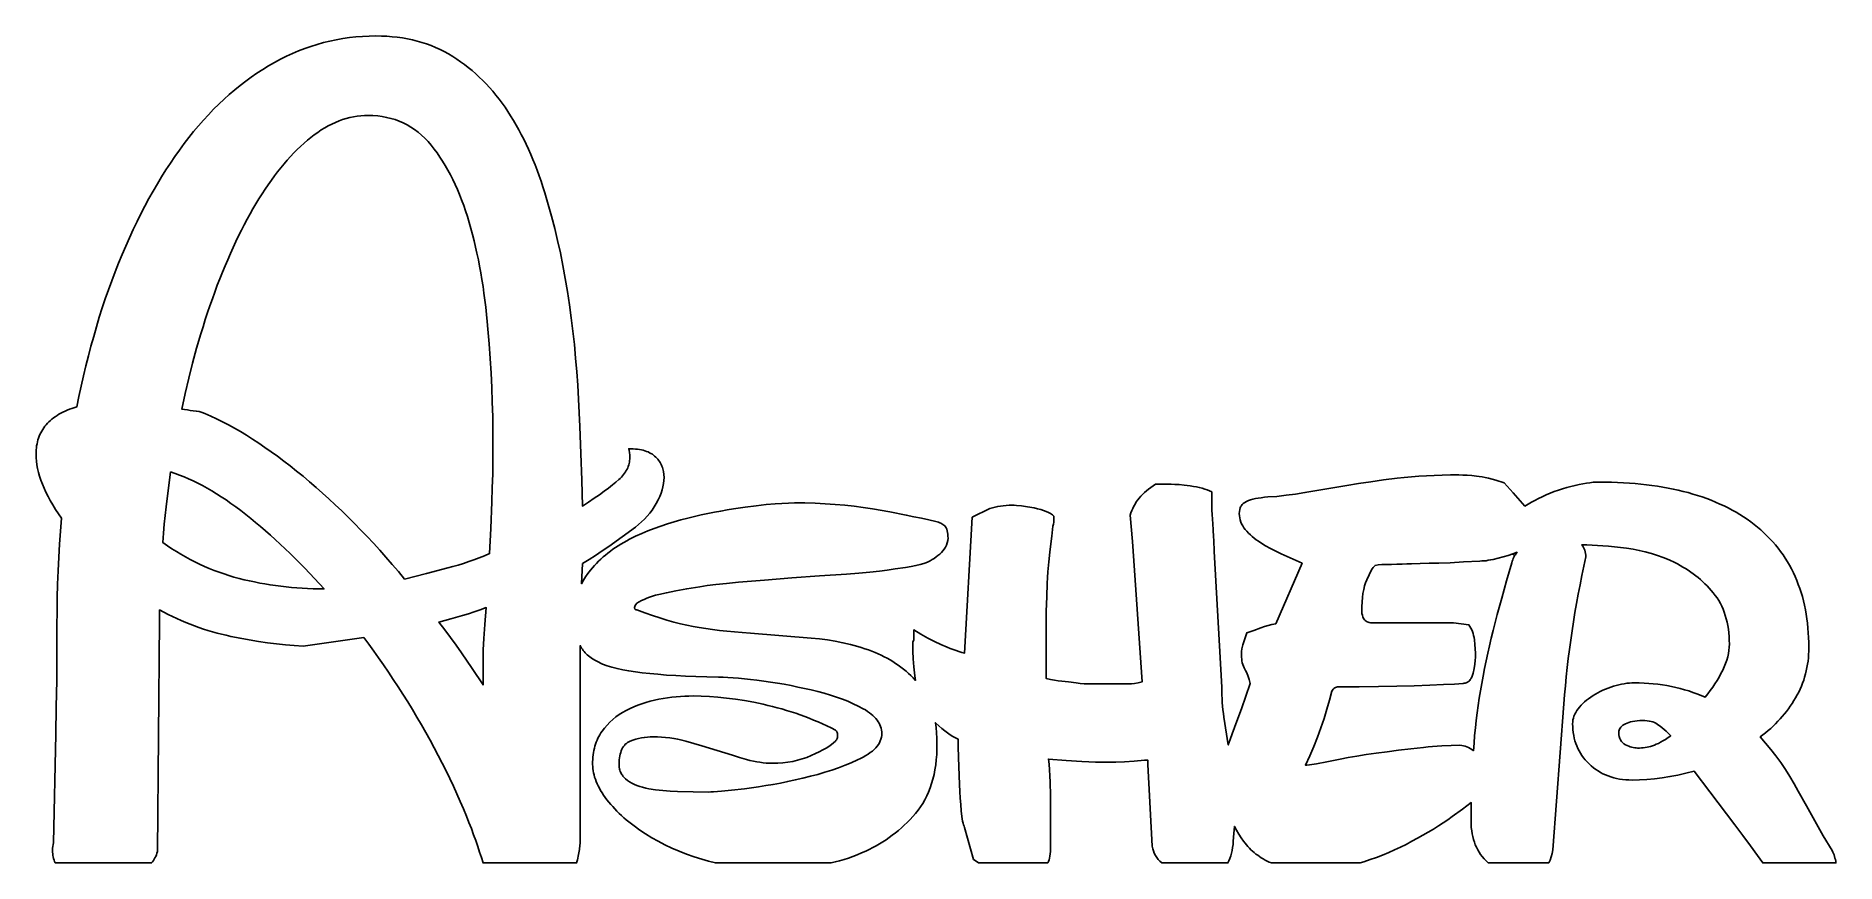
# Model space of a CAD drawing. Extents: x 17 to 212, y 10 to 99.
import ezdxf

# ---------------------------------------------------------------- set-up
doc = ezdxf.new("R2010")
doc.units = 0
doc.layers.add('CAMADA_1', color=18, linetype='CONTINUOUS')

msp = doc.modelspace()

# ---------------------------------------------------------------- linework, layer by layer
at = {"layer": 'CAMADA_1'}
for points in [[(19.15, 9.55), (19.09, 9.71), (19.03, 9.87), (18.98, 10.03), (18.94, 10.2), (18.91, 10.37), (18.89, 10.55), (18.88, 10.72), (18.87, 10.9), (18.88, 11.14), (18.9, 11.35), (18.94, 11.55), (18.99, 11.74), (19.23, 23.52), (19.28, 26.43), (19.32, 29.37), (19.34, 32.32), (19.35, 35.3), (19.36, 36.79), (19.38, 38.28), (19.42, 39.75), (19.47, 41.22), (19.54, 42.68), (19.62, 44.11), (19.72, 45.52), (19.83, 46.9), (19.5, 47.39), (19.19, 47.87), (18.9, 48.35), (18.63, 48.82), (18.38, 49.28), (18.15, 49.73), (17.95, 50.17), (17.77, 50.61), (17.61, 51.04), (17.47, 51.46), (17.35, 51.88), (17.25, 52.28), (17.18, 52.68), (17.12, 53.08), (17.09, 53.46), (17.08, 53.84), (17.08, 54.08), (17.1, 54.31), (17.12, 54.53), (17.15, 54.76), (17.19, 54.97), (17.23, 55.19), (17.29, 55.39), (17.36, 55.6), (17.43, 55.79), (17.51, 55.99), (17.6, 56.17), (17.7, 56.36), (17.81, 56.53), (17.93, 56.71), (18.05, 56.87), (18.19, 57.04), (18.33, 57.2), (18.48, 57.35), (18.64, 57.5), (18.81, 57.64), (18.98, 57.78), (19.17, 57.91), (19.37, 58.04), (19.57, 58.17), (19.78, 58.29), (20, 58.4), (20.23, 58.51), (20.47, 58.61), (20.71, 58.71), (20.97, 58.81), (21.5, 58.98), (21.73, 60.11), (21.97, 61.23), (22.22, 62.33), (22.48, 63.42), (22.75, 64.5), (23.03, 65.56), (23.33, 66.61), (23.63, 67.65), (23.94, 68.68), (24.26, 69.69), (24.59, 70.69), (24.94, 71.67), (25.29, 72.65), (25.65, 73.61), (26.02, 74.55), (26.41, 75.49), (26.8, 76.4), (27.2, 77.31), (27.61, 78.19), (28.03, 79.06), (28.45, 79.91), (28.88, 80.74), (29.32, 81.56), (29.77, 82.36), (30.23, 83.15), (30.69, 83.91), (31.16, 84.66), (31.64, 85.4), (32.13, 86.11), (32.63, 86.81), (33.13, 87.5), (33.64, 88.16), (34.16, 88.81), (34.69, 89.44), (35.23, 90.05), (35.77, 90.64), (36.32, 91.22), (36.88, 91.77), (37.45, 92.31), (38.02, 92.83), (38.61, 93.33), (39.2, 93.81), (39.8, 94.27), (40.4, 94.71), (41.02, 95.13), (41.64, 95.54), (42.27, 95.93), (42.91, 96.29), (43.56, 96.64), (44.21, 96.97), (44.87, 97.27), (45.53, 97.55), (46.2, 97.81), (46.87, 98.04), (47.55, 98.26), (48.23, 98.45), (48.92, 98.62), (49.62, 98.76), (50.32, 98.88), (51.03, 98.99), (51.74, 99.06), (52.46, 99.12), (53.18, 99.15), (53.91, 99.17), (54.51, 99.16), (55.09, 99.13), (55.66, 99.09), (56.23, 99.03), (56.78, 98.95), (57.33, 98.85), (57.86, 98.74), (58.38, 98.61), (58.9, 98.47), (59.4, 98.3), (59.9, 98.12), (60.38, 97.92), (60.86, 97.7), (61.32, 97.47), (61.78, 97.22), (62.23, 96.95), (62.66, 96.67), (63.09, 96.38), (63.51, 96.07), (63.92, 95.75), (64.33, 95.42), (64.72, 95.07), (65.11, 94.72), (65.49, 94.35), (65.85, 93.97), (66.22, 93.58), (66.57, 93.18), (66.91, 92.76), (67.25, 92.33), (67.58, 91.89), (67.9, 91.44), (68.21, 90.97), (68.51, 90.5), (68.8, 90.01), (69.09, 89.52), (69.38, 89.01), (69.65, 88.5), (69.92, 87.97), (70.18, 87.44), (70.43, 86.89), (70.68, 86.34), (70.92, 85.77), (71.15, 85.2), (71.38, 84.62), (71.6, 84.02), (71.81, 83.42), (72.01, 82.81), (72.21, 82.18), (72.59, 80.92), (72.95, 79.63), (73.29, 78.32), (73.6, 77), (73.9, 75.65), (74.17, 74.28), (74.43, 72.89), (74.66, 71.48), (74.88, 70.05), (75.08, 68.62), (75.25, 67.18), (75.41, 65.72), (75.55, 64.26), (75.67, 62.79), (75.78, 61.31), (75.86, 59.82), (76, 56.85), (76.11, 53.93), (76.21, 51.05), (76.28, 48.22), (76.94, 48.66), (77.56, 49.07), (78.12, 49.46), (78.64, 49.83), (79.11, 50.18), (79.53, 50.51), (79.9, 50.81), (80.23, 51.09), (80.37, 51.22), (80.51, 51.36), (80.63, 51.5), (80.75, 51.64), (80.86, 51.78), (80.95, 51.93), (81.04, 52.08), (81.12, 52.22), (81.19, 52.37), (81.25, 52.53), (81.3, 52.68), (81.35, 52.84), (81.38, 53), (81.4, 53.15), (81.42, 53.32), (81.42, 53.48), (81.41, 53.76), (81.39, 54.02), (81.35, 54.24), (81.3, 54.44), (81.79, 54.42), (82.02, 54.41), (82.25, 54.38), (82.46, 54.35), (82.67, 54.31), (82.86, 54.27), (83.05, 54.21), (83.23, 54.15), (83.4, 54.09), (83.56, 54.01), (83.71, 53.93), (83.86, 53.84), (83.99, 53.75), (84.11, 53.65), (84.23, 53.54), (84.44, 53.31), (84.54, 53.19), (84.62, 53.07), (84.7, 52.94), (84.78, 52.81), (84.84, 52.67), (84.9, 52.54), (84.96, 52.4), (85, 52.26), (85.04, 52.11), (85.07, 51.96), (85.11, 51.65), (85.13, 51.33), (85.12, 51), (85.08, 50.66), (85.01, 50.32), (84.92, 49.97), (84.8, 49.61), (84.66, 49.25), (84.49, 48.89), (84.29, 48.52), (84.07, 48.15), (83.84, 47.8), (83.58, 47.45), (83.3, 47.13), (83.01, 46.81), (82.7, 46.51), (82.37, 46.22), (82.02, 45.95), (80.58, 44.88), (79.15, 43.85), (78.43, 43.36), (77.71, 42.88), (77, 42.43), (76.28, 42), (76.2, 39.81), (76.4, 40.19), (76.63, 40.56), (76.88, 40.93), (77.15, 41.28), (77.36, 41.53), (77.58, 41.78), (77.81, 42.02), (78.04, 42.25), (78.28, 42.48), (78.53, 42.71), (78.79, 42.92), (79.05, 43.14), (79.32, 43.34), (79.59, 43.54), (79.88, 43.74), (80.17, 43.93), (80.46, 44.11), (80.77, 44.29), (81.08, 44.46), (81.4, 44.63), (82.05, 44.95), (82.71, 45.25), (83.38, 45.54), (84.07, 45.81), (84.77, 46.06), (85.49, 46.3), (86.22, 46.52), (86.96, 46.72), (87.7, 46.91), (88.43, 47.09), (89.16, 47.26), (89.87, 47.41), (90.58, 47.55), (91.27, 47.69), (91.96, 47.81), (92.64, 47.92), (93.93, 48.11), (95.12, 48.26), (96.2, 48.38), (97.18, 48.46), (98.63, 48.55), (99.28, 48.58), (100.4, 48.57), (101.51, 48.54), (102.59, 48.48), (103.66, 48.41), (104.7, 48.32), (105.72, 48.21), (106.72, 48.07), (107.71, 47.92), (109.59, 47.59), (111.37, 47.25), (112.21, 47.07), (113.03, 46.9), (113.82, 46.72), (114.58, 46.54), (114.73, 46.51), (114.87, 46.47), (115, 46.42), (115.12, 46.36), (115.24, 46.3), (115.35, 46.23), (115.45, 46.15), (115.54, 46.07), (115.62, 45.97), (115.7, 45.85), (115.76, 45.71), (115.81, 45.56), (115.85, 45.38), (115.88, 45.19), (115.89, 44.98), (115.9, 44.75), (115.86, 44.49), (115.8, 44.24), (115.72, 44), (115.61, 43.78), (115.49, 43.57), (115.35, 43.37), (115.19, 43.19), (115, 43.02), (114.8, 42.86), (114.6, 42.71), (114.39, 42.56), (114.18, 42.43), (113.96, 42.31), (113.73, 42.2), (113.5, 42.09), (113.27, 42), (112.88, 41.88), (112.42, 41.78), (111.89, 41.67), (111.29, 41.58), (110.17, 41.42), (109.32, 41.28), (108.46, 41.17), (107.44, 41.06), (106.25, 40.96), (104.9, 40.86), (101.98, 40.67), (98.98, 40.44), (96, 40.21), (93.18, 39.97), (91.88, 39.85), (90.75, 39.73), (89.79, 39.61), (88.99, 39.49), (87.59, 39.26), (86.39, 39.04), (85.38, 38.84), (84.57, 38.65), (84.21, 38.56), (83.88, 38.46), (83.56, 38.35), (83.25, 38.23), (82.96, 38.11), (82.68, 37.98), (82.42, 37.84), (82.17, 37.69), (82.07, 37.57), (81.99, 37.45), (81.95, 37.34), (81.93, 37.22), (81.94, 37.16), (81.95, 37.11), (81.97, 37.07), (81.99, 37.04), (82.03, 37.01), (82.07, 36.99), (82.12, 36.98), (82.17, 36.98), (83.03, 36.66), (83.86, 36.37), (84.66, 36.11), (85.43, 35.87), (86.18, 35.66), (86.9, 35.47), (87.6, 35.32), (88.27, 35.18), (88.95, 35.07), (89.65, 34.96), (90.38, 34.86), (91.14, 34.76), (91.94, 34.68), (92.76, 34.6), (93.61, 34.53), (94.49, 34.46), (101.07, 33.93), (101.96, 33.84), (102.83, 33.72), (103.68, 33.58), (104.51, 33.42), (105.32, 33.23), (105.72, 33.12), (106.11, 33.01), (106.5, 32.89), (106.89, 32.76), (107.27, 32.63), (107.65, 32.49), (107.99, 32.36), (108.33, 32.21), (108.66, 32.06), (108.99, 31.9), (109.3, 31.73), (109.62, 31.55), (109.92, 31.37), (110.22, 31.18), (110.51, 30.97), (110.8, 30.77), (111.08, 30.55), (111.35, 30.32), (111.62, 30.09), (111.88, 29.85), (112.13, 29.6), (112.38, 29.34), (112.31, 29.84), (112.21, 30.8), (112.13, 31.68), (112.09, 32.5), (112.07, 33.25), (112.07, 33.49), (112.19, 33.73), (112.19, 34.81), (112.96, 34.35), (113.7, 33.93), (114.42, 33.56), (115.12, 33.22), (115.8, 32.93), (116.13, 32.8), (116.45, 32.68), (116.77, 32.57), (117.08, 32.47), (117.39, 32.37), (117.69, 32.3), (118.53, 47.01), (120.44, 47.96), (120.72, 48.05), (121, 48.12), (121.28, 48.18), (121.58, 48.23), (121.88, 48.27), (122.19, 48.3), (122.51, 48.32), (122.84, 48.32), (123.06, 48.32), (123.3, 48.3), (123.85, 48.25), (124.5, 48.15), (125.23, 48.02), (125.6, 47.94), (125.95, 47.85), (126.26, 47.76), (126.54, 47.65), (126.8, 47.53), (127.02, 47.41), (127.22, 47.27), (127.38, 47.12), (127.37, 46.79), (127.35, 46.5), (127.31, 46.25), (127.26, 46.05), (127.14, 44.97), (127.03, 44.15), (126.92, 43.22), (126.82, 42.2), (126.72, 41.09), (126.68, 40.48), (126.64, 39.83), (126.59, 38.41), (126.55, 36.81), (126.54, 35.05), (126.54, 29.54), (127.01, 29.44), (127.44, 29.35), (127.84, 29.29), (128.22, 29.25), (128.96, 29.17), (129.77, 29.07), (130.2, 29.01), (130.64, 28.98), (131.1, 28.95), (131.57, 28.95), (135.51, 28.95), (135.78, 28.96), (136.11, 29.01), (136.5, 29.08), (136.95, 29.19), (135.87, 44.37), (135.63, 47.24), (135.71, 47.5), (135.81, 47.74), (135.91, 47.98), (136.03, 48.22), (136.16, 48.44), (136.3, 48.67), (136.45, 48.89), (136.62, 49.1), (136.8, 49.3), (136.99, 49.51), (137.19, 49.7), (137.4, 49.89), (137.63, 50.07), (137.87, 50.25), (138.12, 50.43), (138.38, 50.59), (140.06, 50.59), (140.46, 50.58), (140.94, 50.55), (141.5, 50.49), (142.15, 50.41), (142.49, 50.36), (142.81, 50.31), (143.12, 50.24), (143.42, 50.16), (143.71, 50.07), (143.98, 49.98), (144.24, 49.87), (144.48, 49.76), (144.48, 48.2), (144.49, 47.77), (144.51, 47.3), (144.55, 46.81), (144.6, 46.29), (144.62, 45.64), (144.66, 44.91), (144.69, 44.52), (144.71, 44.12), (144.72, 43.71), (144.72, 43.3), (145.56, 28.59), (145.56, 28.17), (145.57, 27.76), (145.59, 27.35), (145.62, 26.94), (145.65, 26.54), (145.69, 26.14), (145.74, 25.75), (145.8, 25.36), (146.26, 22.34), (146.46, 22.94), (146.68, 23.56), (147.18, 24.91), (147.68, 26.26), (148.17, 27.63), (148.65, 29), (148.52, 29.45), (148.38, 29.86), (148.31, 30.05), (148.23, 30.23), (148.14, 30.4), (148.05, 30.55), (147.97, 30.71), (147.9, 30.87), (147.83, 31.05), (147.78, 31.24), (147.75, 31.44), (147.72, 31.65), (147.7, 31.87), (147.69, 32.11), (147.71, 32.45), (147.74, 32.76), (147.8, 33.05), (147.83, 33.18), (147.87, 33.3), (148.07, 33.84), (148.29, 34.5), (149.03, 34.75), (149.79, 35.04), (150.18, 35.18), (150.58, 35.29), (150.99, 35.38), (151.4, 35.46), (154.27, 42.03), (152, 43.05), (151.41, 43.33), (150.85, 43.62), (150.31, 43.92), (149.79, 44.25), (149.54, 44.41), (149.3, 44.58), (149.08, 44.76), (148.86, 44.93), (148.66, 45.11), (148.46, 45.3), (148.28, 45.49), (148.11, 45.68), (147.96, 45.88), (147.83, 46.08), (147.71, 46.29), (147.62, 46.5), (147.55, 46.72), (147.5, 46.95), (147.47, 47.18), (147.46, 47.41), (147.47, 47.64), (147.5, 47.86), (147.56, 48.05), (147.6, 48.14), (147.65, 48.22), (147.7, 48.3), (147.76, 48.38), (147.82, 48.45), (147.89, 48.51), (148.05, 48.63), (148.23, 48.73), (148.44, 48.82), (148.67, 48.89), (148.93, 48.97), (149.2, 49.03), (149.51, 49.09), (149.84, 49.13), (150.19, 49.18), (150.56, 49.21), (151.53, 49.28), (152.52, 49.39), (153.54, 49.52), (154.57, 49.69), (159.12, 50.46), (160.38, 50.67), (161.7, 50.87), (163.1, 51.06), (164.56, 51.24), (165.32, 51.33), (166.1, 51.4), (166.9, 51.46), (167.73, 51.51), (168.58, 51.55), (169.45, 51.58), (170.34, 51.6), (171.25, 51.6), (171.69, 51.59), (172.15, 51.57), (172.64, 51.53), (173.17, 51.48), (173.45, 51.44), (173.76, 51.39), (174.09, 51.32), (174.45, 51.24), (174.84, 51.14), (175.25, 51.03), (176.16, 50.76), (177.13, 49.66), (178.41, 48.23), (178.76, 48.44), (179.11, 48.64), (179.48, 48.84), (179.87, 49.04), (180.29, 49.24), (180.71, 49.43), (181.15, 49.62), (181.59, 49.79), (182.03, 49.94), (182.48, 50.09), (182.93, 50.23), (183.39, 50.35), (183.85, 50.47), (184.28, 50.56), (184.69, 50.65), (185.08, 50.71), (185.45, 50.76), (185.8, 50.8), (186.13, 50.82), (186.44, 50.83), (187.12, 50.83), (187.78, 50.81), (188.44, 50.79), (189.09, 50.76), (189.72, 50.72), (190.35, 50.67), (190.97, 50.61), (191.58, 50.54), (192.17, 50.47), (192.76, 50.38), (193.34, 50.29), (193.91, 50.18), (194.47, 50.07), (195.02, 49.95), (195.56, 49.82), (196.09, 49.68), (196.61, 49.53), (197.12, 49.38), (197.62, 49.21), (198.11, 49.03), (198.59, 48.85), (199.06, 48.66), (199.52, 48.45), (199.98, 48.24), (200.42, 48.02), (200.85, 47.79), (201.28, 47.55), (201.69, 47.31), (202.09, 47.05), (202.49, 46.79), (202.87, 46.51), (203.25, 46.23), (203.61, 45.94), (203.96, 45.64), (204.3, 45.33), (204.63, 45.01), (204.95, 44.69), (205.26, 44.36), (205.55, 44.02), (205.84, 43.67), (206.11, 43.31), (206.37, 42.95), (206.62, 42.57), (206.85, 42.19), (207.08, 41.81), (207.29, 41.41), (207.5, 41), (207.69, 40.59), (207.87, 40.17), (208.03, 39.74), (208.19, 39.31), (208.33, 38.86), (208.47, 38.41), (208.59, 37.95), (208.7, 37.48), (208.8, 37), (208.88, 36.52), (208.96, 36.02), (209.02, 35.52), (209.07, 35.01), (209.11, 34.49), (209.14, 33.97), (209.16, 33.43), (209.17, 32.89), (209.16, 32.52), (209.14, 32.15), (209.12, 31.79), (209.08, 31.43), (209.03, 31.08), (208.97, 30.73), (208.89, 30.38), (208.81, 30.04), (208.71, 29.7), (208.61, 29.37), (208.49, 29.04), (208.36, 28.71), (208.22, 28.39), (208.07, 28.07), (207.91, 27.76), (207.73, 27.45), (207.55, 27.15), (207.36, 26.85), (207.16, 26.56), (206.95, 26.27), (206.74, 25.98), (206.52, 25.71), (206.29, 25.43), (206.06, 25.16), (205.81, 24.9), (205.56, 24.64), (205.31, 24.39), (205.04, 24.14), (204.77, 23.9), (204.49, 23.66), (204.2, 23.43), (203.9, 23.21), (204.49, 22.54), (205.06, 21.85), (205.61, 21.15), (206.13, 20.43), (206.64, 19.68), (207.12, 18.92), (207.59, 18.14), (208.03, 17.35), (208.91, 15.73), (209.81, 14.12), (210.73, 12.5), (211.68, 10.89), (211.76, 10.74), (211.83, 10.59), (211.9, 10.43), (211.95, 10.26), (212, 10.09), (212.05, 9.92), (212.08, 9.74), (212.11, 9.55), (204.18, 9.55), (203.61, 10.35), (202.84, 11.42), (202.02, 12.53), (201.16, 13.69), (200.26, 14.89), (198.45, 17.27), (196.73, 19.5), (195.84, 19.27), (194.96, 19.08), (194.11, 18.92), (193.26, 18.78), (192.43, 18.68), (191.62, 18.6), (190.82, 18.56), (190.03, 18.54), (189.68, 18.55), (189.33, 18.57), (188.99, 18.6), (188.66, 18.65), (188.34, 18.71), (188.03, 18.79), (187.73, 18.87), (187.43, 18.98), (187.14, 19.09), (186.86, 19.22), (186.59, 19.36), (186.33, 19.52), (186.08, 19.69), (185.83, 19.87), (185.6, 20.07), (185.37, 20.28), (185.15, 20.5), (184.95, 20.72), (184.76, 20.96), (184.58, 21.2), (184.42, 21.45), (184.27, 21.7), (184.14, 21.96), (184.02, 22.23), (183.92, 22.51), (183.83, 22.79), (183.75, 23.08), (183.69, 23.38), (183.64, 23.69), (183.6, 24), (183.58, 24.32), (183.57, 24.64), (183.58, 24.85), (183.61, 25.06), (183.66, 25.26), (183.72, 25.46), (183.81, 25.66), (183.91, 25.86), (184.03, 26.06), (184.17, 26.26), (184.33, 26.45), (184.5, 26.64), (184.68, 26.82), (184.87, 27), (185.08, 27.18), (185.3, 27.35), (185.54, 27.52), (185.79, 27.69), (186.04, 27.85), (186.31, 28), (186.57, 28.14), (186.85, 28.27), (187.13, 28.4), (187.41, 28.51), (187.7, 28.61), (188, 28.71), (188.3, 28.79), (188.59, 28.86), (188.88, 28.93), (189.16, 28.98), (189.45, 29.02), (189.73, 29.04), (190, 29.06), (190.27, 29.07), (190.79, 29.06), (191.31, 29.04), (191.82, 29.01), (192.32, 28.97), (192.82, 28.91), (193.31, 28.85), (193.8, 28.77), (194.28, 28.68), (194.75, 28.57), (195.22, 28.46), (195.69, 28.33), (196.15, 28.19), (196.6, 28.04), (197.05, 27.88), (197.49, 27.7), (197.92, 27.51), (198.22, 27.87), (198.49, 28.23), (198.75, 28.6), (199, 28.96), (199.23, 29.33), (199.45, 29.7), (199.65, 30.07), (199.84, 30.44), (200.01, 30.81), (200.15, 31.18), (200.28, 31.54), (200.38, 31.89), (200.46, 32.24), (200.51, 32.58), (200.54, 32.92), (200.56, 33.25), (200.55, 33.68), (200.53, 34.1), (200.5, 34.5), (200.45, 34.9), (200.39, 35.29), (200.31, 35.66), (200.22, 36.02), (200.12, 36.38), (200.01, 36.72), (199.88, 37.05), (199.74, 37.37), (199.58, 37.68), (199.41, 37.98), (199.23, 38.27), (199.03, 38.55), (198.82, 38.81), (198.6, 39.07), (198.38, 39.32), (198.15, 39.57), (197.91, 39.8), (197.67, 40.03), (197.42, 40.26), (197.17, 40.47), (196.91, 40.68), (196.64, 40.88), (196.37, 41.08), (196.1, 41.27), (195.82, 41.45), (195.53, 41.62), (195.24, 41.79), (194.94, 41.95), (194.64, 42.1), (194.02, 42.39), (193.39, 42.65), (192.76, 42.88), (192.11, 43.09), (191.45, 43.27), (190.79, 43.42), (190.12, 43.55), (189.43, 43.66), (188.76, 43.74), (188.11, 43.81), (187.47, 43.87), (186.86, 43.92), (186.26, 43.96), (185.68, 43.99), (185.12, 44.01), (184.57, 44.02), (184.68, 43.89), (184.76, 43.75), (184.84, 43.6), (184.9, 43.45), (184.95, 43.28), (184.98, 43.1), (185, 42.92), (185.01, 42.72), (184.79, 41.71), (184.58, 40.7), (184.38, 39.69), (184.19, 38.69), (184, 37.68), (183.83, 36.68), (183.67, 35.69), (183.51, 34.69), (183.37, 33.69), (183.23, 32.7), (183.11, 31.71), (182.99, 30.72), (182.88, 29.73), (182.79, 28.75), (182.7, 27.77), (182.62, 26.79), (181.42, 10.98), (181.35, 10.58), (181.25, 10.21), (181.13, 9.87), (181.06, 9.7), (180.99, 9.55), (174.45, 9.55), (174.42, 9.57), (174.2, 9.78), (173.99, 10), (173.79, 10.24), (173.61, 10.48), (173.45, 10.73), (173.3, 10.98), (173.16, 11.25), (173.03, 11.53), (172.93, 11.81), (172.83, 12.11), (172.75, 12.41), (172.69, 12.72), (172.64, 13.05), (172.6, 13.38), (172.58, 13.72), (172.57, 14.07), (172.57, 15.09), (172.59, 16.1), (171.63, 15.38), (170.54, 14.59), (170.05, 14.24), (169.55, 13.9), (169.03, 13.56), (168.49, 13.23), (167.94, 12.89), (167.36, 12.56), (166.78, 12.23), (166.17, 11.9), (165.55, 11.57), (164.93, 11.26), (164.29, 10.97), (163.65, 10.68), (162.99, 10.41), (162.33, 10.16), (161.65, 9.91), (160.97, 9.68), (160.54, 9.55), (150.93, 9.55), (150.7, 9.65), (150.48, 9.76), (150.26, 9.87), (150.05, 9.99), (149.84, 10.11), (149.64, 10.24), (149.45, 10.38), (149.26, 10.52), (149.07, 10.67), (148.89, 10.83), (148.72, 10.99), (148.55, 11.16), (148.39, 11.33), (148.23, 11.52), (148.08, 11.7), (147.93, 11.9), (147.66, 12.29), (147.4, 12.69), (147.15, 13.1), (146.93, 13.51), (146.88, 12.74), (146.81, 11.9), (146.78, 11.56), (146.73, 11.23), (146.67, 10.91), (146.61, 10.61), (146.53, 10.32), (146.44, 10.05), (146.33, 9.79), (146.22, 9.55), (139.06, 9.55), (138.85, 9.74), (138.67, 9.94), (138.51, 10.15), (138.37, 10.37), (138.25, 10.6), (138.15, 10.85), (138.08, 11.1), (138.02, 11.37), (137.55, 20.22), (137.55, 20.69), (137.19, 20.69), (136.05, 20.59), (135.03, 20.51), (134.08, 20.47), (133.12, 20.46), (132.52, 20.46), (131.87, 20.48), (131.16, 20.51), (130.4, 20.54), (128.7, 20.66), (126.78, 20.81), (126.84, 20.25), (126.89, 19.65), (126.93, 19), (126.96, 18.3), (127.01, 16.87), (127.02, 15.43), (127.02, 11.37), (127.02, 11.07), (127, 10.79), (126.98, 10.53), (126.94, 10.29), (126.9, 10.08), (126.85, 9.88), (126.78, 9.7), (126.71, 9.55), (119.21, 9.55), (118.93, 9.73), (118.65, 9.93), (117.69, 13.4), (117.64, 13.53), (117.58, 13.69), (117.53, 13.88), (117.48, 14.09), (117.44, 14.32), (117.4, 14.59), (117.33, 15.19), (117.28, 15.87), (117.23, 16.57), (117.19, 17.3), (117.15, 18.06), (117.04, 20.99), (116.99, 22.17), (116.98, 22.97), (116.7, 23.1), (116.42, 23.25), (116.13, 23.43), (115.84, 23.64), (115.54, 23.87), (115.23, 24.12), (114.91, 24.4), (114.58, 24.7), (114.53, 24.75), (114.61, 24.22), (114.66, 23.67), (114.69, 23.09), (114.7, 22.51), (114.69, 21.9), (114.67, 21.31), (114.62, 20.74), (114.56, 20.19), (114.48, 19.66), (114.38, 19.14), (114.26, 18.64), (114.12, 18.16), (113.97, 17.69), (113.79, 17.24), (113.6, 16.81), (113.39, 16.39), (113.16, 16), (112.92, 15.62), (112.65, 15.26), (112.37, 14.91), (112.08, 14.58), (111.78, 14.26), (111.47, 13.95), (111.16, 13.65), (110.84, 13.36), (110.52, 13.08), (110.19, 12.81), (109.86, 12.55), (109.52, 12.3), (109.18, 12.06), (108.83, 11.83), (108.47, 11.61), (108.11, 11.41), (107.74, 11.21), (107.37, 11.02), (106.99, 10.84), (106.51, 10.64), (106.04, 10.44), (105.57, 10.26), (105.1, 10.09), (104.63, 9.94), (104.15, 9.8), (103.68, 9.67), (103.22, 9.55), (90.69, 9.55), (89.96, 9.74), (89.23, 9.95), (88.38, 10.23), (87.55, 10.52), (86.75, 10.84), (85.97, 11.17), (85.22, 11.53), (84.5, 11.9), (83.8, 12.29), (83.13, 12.7), (82.49, 13.12), (81.88, 13.56), (81.31, 14), (81.03, 14.23), (80.77, 14.46), (80.51, 14.7), (80.26, 14.93), (80.02, 15.17), (79.79, 15.41), (79.57, 15.66), (79.35, 15.9), (79.14, 16.15), (78.94, 16.41), (78.76, 16.66), (78.58, 16.91), (78.42, 17.16), (78.26, 17.41), (78.12, 17.65), (78, 17.9), (77.88, 18.14), (77.78, 18.38), (77.69, 18.62), (77.61, 18.85), (77.54, 19.09), (77.49, 19.32), (77.44, 19.55), (77.41, 19.78), (77.4, 20.01), (77.39, 20.23), (77.39, 20.5), (77.41, 20.76), (77.43, 21.02), (77.45, 21.26), (77.49, 21.51), (77.53, 21.75), (77.58, 21.98), (77.64, 22.21), (77.71, 22.43), (77.79, 22.64), (77.87, 22.85), (77.96, 23.06), (78.06, 23.26), (78.17, 23.45), (78.28, 23.64), (78.41, 23.82), (78.67, 24.17), (78.95, 24.5), (79.25, 24.81), (79.57, 25.11), (79.91, 25.38), (80.27, 25.64), (80.64, 25.87), (81.04, 26.09), (81.45, 26.3), (81.86, 26.48), (82.29, 26.65), (82.73, 26.81), (83.17, 26.95), (83.63, 27.08), (84.09, 27.19), (84.57, 27.29), (85.04, 27.37), (85.51, 27.45), (85.98, 27.51), (86.45, 27.56), (86.91, 27.6), (87.37, 27.63), (87.82, 27.64), (88.27, 27.65), (89.15, 27.63), (90.05, 27.59), (90.97, 27.52), (91.91, 27.42), (92.86, 27.3), (93.84, 27.14), (94.85, 26.96), (95.87, 26.75), (96.38, 26.63), (96.89, 26.51), (97.4, 26.38), (97.9, 26.24), (98.4, 26.09), (98.9, 25.94), (99.4, 25.77), (99.89, 25.6), (100.38, 25.42), (100.86, 25.23), (101.34, 25.04), (101.82, 24.83), (102.3, 24.62), (102.77, 24.4), (103.24, 24.18), (103.7, 23.94), (103.8, 23.82), (103.88, 23.7), (103.92, 23.58), (103.94, 23.46), (103.94, 23.35), (103.92, 23.24), (103.91, 23.14), (103.88, 23.04), (103.85, 22.96), (103.8, 22.88), (103.76, 22.81), (103.7, 22.74), (103.5, 22.56), (103.27, 22.38), (102.99, 22.19), (102.68, 22), (102.34, 21.8), (101.95, 21.6), (101.53, 21.4), (101.07, 21.19), (100.59, 20.99), (100.09, 20.82), (99.58, 20.68), (99.07, 20.56), (98.54, 20.47), (98, 20.41), (97.45, 20.37), (96.88, 20.35), (96.55, 20.36), (96.21, 20.38), (95.87, 20.41), (95.52, 20.46), (95.17, 20.52), (94.81, 20.59), (94.44, 20.67), (94.07, 20.77), (93.31, 20.99), (92.53, 21.22), (91.73, 21.47), (90.9, 21.73), (90.06, 21.99), (89.21, 22.25), (88.36, 22.5), (87.5, 22.74), (87.06, 22.86), (86.62, 22.95), (86.19, 23.04), (85.75, 23.1), (85.3, 23.16), (84.86, 23.19), (84.41, 23.22), (83.97, 23.22), (83.64, 23.22), (83.32, 23.19), (83, 23.16), (82.68, 23.1), (82.37, 23.04), (82.06, 22.95), (81.76, 22.86), (81.46, 22.74), (81.31, 22.68), (81.18, 22.6), (81.05, 22.51), (80.93, 22.41), (80.83, 22.29), (80.73, 22.17), (80.64, 22.03), (80.56, 21.88), (80.49, 21.71), (80.43, 21.54), (80.38, 21.35), (80.33, 21.15), (80.3, 20.94), (80.28, 20.72), (80.26, 20.48), (80.26, 20.23), (80.27, 19.97), (80.32, 19.72), (80.35, 19.6), (80.39, 19.48), (80.43, 19.37), (80.48, 19.26), (80.54, 19.15), (80.61, 19.05), (80.68, 18.95), (80.76, 18.85), (80.95, 18.67), (81.16, 18.5), (81.39, 18.34), (81.64, 18.2), (81.91, 18.06), (82.19, 17.95), (82.49, 17.84), (82.8, 17.75), (83.14, 17.67), (83.49, 17.6), (84.22, 17.49), (84.98, 17.41), (85.78, 17.34), (86.6, 17.3), (88.27, 17.26), (89.95, 17.24), (90.19, 17.25), (90.5, 17.27), (91.34, 17.33), (92.45, 17.45), (93.83, 17.6), (94.6, 17.7), (95.37, 17.81), (96.15, 17.93), (96.94, 18.07), (97.74, 18.21), (98.54, 18.38), (99.35, 18.55), (100.17, 18.74), (100.98, 18.94), (101.78, 19.15), (102.55, 19.38), (103.3, 19.62), (104.03, 19.87), (104.74, 20.14), (105.42, 20.42), (106.09, 20.71), (106.41, 20.86), (106.71, 21.02), (106.99, 21.18), (107.24, 21.34), (107.48, 21.51), (107.7, 21.68), (107.89, 21.85), (108.07, 22.03), (108.22, 22.21), (108.35, 22.39), (108.47, 22.58), (108.56, 22.77), (108.63, 22.97), (108.68, 23.17), (108.71, 23.37), (108.72, 23.58), (108.72, 23.77), (108.69, 23.96), (108.65, 24.15), (108.6, 24.33), (108.52, 24.51), (108.44, 24.69), (108.33, 24.86), (108.21, 25.03), (108.08, 25.2), (107.93, 25.36), (107.76, 25.52), (107.58, 25.68), (107.38, 25.83), (107.17, 25.98), (106.94, 26.13), (106.69, 26.27), (106.17, 26.55), (105.62, 26.81), (105.05, 27.07), (104.45, 27.3), (103.82, 27.53), (103.17, 27.74), (102.49, 27.94), (101.79, 28.13), (101.07, 28.3), (100.34, 28.47), (99.62, 28.62), (98.89, 28.77), (98.15, 28.91), (97.41, 29.03), (96.67, 29.15), (95.93, 29.26), (95.2, 29.36), (94.5, 29.45), (93.84, 29.52), (93.21, 29.58), (92.61, 29.62), (92.05, 29.65), (91.52, 29.67), (91.02, 29.68), (89.77, 29.71), (88.58, 29.76), (87.45, 29.8), (86.39, 29.86), (85.39, 29.92), (84.45, 30), (83.58, 30.07), (82.77, 30.16), (82.02, 30.26), (81.31, 30.37), (80.65, 30.49), (80.04, 30.62), (79.47, 30.77), (78.95, 30.93), (78.47, 31.11), (78.25, 31.2), (78.05, 31.3), (77.69, 31.48), (77.37, 31.67), (77.08, 31.88), (76.81, 32.1), (76.58, 32.33), (76.47, 32.45), (76.37, 32.58), (76.28, 32.71), (76.2, 32.84), (76.12, 32.97), (76.05, 33.1), (76.04, 30.64), (76.04, 11.86), (76.03, 11.67), (76.02, 11.47), (75.96, 11.01), (75.87, 10.48), (75.74, 9.89), (75.65, 9.55), (65.52, 9.55), (65.35, 10.14), (65.15, 10.74), (64.95, 11.35), (64.73, 11.97), (64.5, 12.61), (64.25, 13.27), (63.99, 13.93), (63.72, 14.61), (63.39, 15.42), (63.04, 16.23), (62.68, 17.05), (62.3, 17.87), (61.91, 18.69), (61.51, 19.52), (61.1, 20.35), (60.67, 21.19), (60.23, 22.03), (59.78, 22.86), (59.32, 23.69), (58.85, 24.52), (58.36, 25.35), (57.87, 26.18), (57.36, 27), (56.84, 27.83), (56.32, 28.64), (55.79, 29.45), (55.27, 30.23), (54.74, 31.01), (54.2, 31.77), (53.67, 32.52), (53.14, 33.26), (52.6, 33.99), (49.31, 33.51), (46.02, 33.03), (45.06, 33.1), (44.1, 33.19), (43.13, 33.29), (42.15, 33.42), (41.17, 33.56), (40.18, 33.72), (39.19, 33.91), (38.19, 34.11), (37.69, 34.22), (37.19, 34.33), (36.7, 34.46), (36.2, 34.6), (35.71, 34.75), (35.22, 34.9), (34.74, 35.07), (34.26, 35.24), (33.78, 35.43), (33.3, 35.62), (32.82, 35.82), (32.35, 36.03), (31.87, 36.26), (31.41, 36.49), (30.94, 36.73), (30.47, 36.98), (30.47, 35.78), (30.23, 10.78), (30.18, 10.6), (30.12, 10.43), (30.05, 10.26), (29.97, 10.1), (29.89, 9.95), (29.8, 9.81), (29.71, 9.67), (29.61, 9.55)], [(53.08, 90.55), (52.67, 90.54), (52.27, 90.52), (51.87, 90.47), (51.48, 90.4), (51.08, 90.32), (50.69, 90.22), (50.3, 90.1), (49.91, 89.96), (49.52, 89.8), (49.13, 89.62), (48.75, 89.42), (48.37, 89.21), (47.99, 88.98), (47.61, 88.72), (47.23, 88.45), (46.86, 88.16), (46.49, 87.86), (46.12, 87.54), (45.75, 87.2), (45.39, 86.85), (45.02, 86.49), (44.67, 86.11), (44.31, 85.71), (43.96, 85.31), (43.61, 84.89), (43.26, 84.45), (42.92, 84), (42.58, 83.53), (42.24, 83.05), (41.9, 82.56), (41.57, 82.05), (41.24, 81.52), (40.91, 80.99), (40.59, 80.44), (40.27, 79.88), (39.95, 79.3), (39.64, 78.71), (39.33, 78.11), (39.03, 77.5), (38.73, 76.88), (38.43, 76.24), (38.14, 75.59), (37.85, 74.92), (37.56, 74.25), (37.28, 73.56), (37, 72.86), (36.72, 72.15), (36.45, 71.42), (36.19, 70.68), (35.93, 69.94), (35.67, 69.19), (35.42, 68.43), (35.18, 67.66), (34.94, 66.89), (34.48, 65.32), (34.04, 63.72), (33.63, 62.09), (33.24, 60.43), (32.87, 58.74), (33.17, 58.69), (33.48, 58.64), (33.8, 58.6), (34.12, 58.56), (34.45, 58.52), (34.76, 58.46), (35.07, 58.37), (35.38, 58.26), (36.01, 57.98), (36.64, 57.69), (37.28, 57.37), (37.93, 57.03), (38.57, 56.67), (39.23, 56.3), (39.89, 55.9), (40.55, 55.48), (41.22, 55.05), (41.89, 54.59), (42.57, 54.12), (43.25, 53.62), (43.93, 53.11), (44.63, 52.57), (45.32, 52.02), (46.02, 51.45), (46.72, 50.86), (47.42, 50.25), (48.12, 49.63), (48.82, 49), (49.51, 48.36), (50.2, 47.7), (50.89, 47.02), (51.58, 46.33), (52.27, 45.63), (52.95, 44.92), (53.64, 44.19), (54.32, 43.44), (55, 42.68), (55.67, 41.91), (56.35, 41.12), (57.02, 40.32), (59.39, 40.92), (61.69, 41.52), (62.26, 41.68), (62.82, 41.84), (63.39, 42.02), (63.96, 42.21), (64.53, 42.41), (65.1, 42.62), (65.66, 42.84), (66.23, 43.08), (66.35, 45.8), (66.47, 48.7), (66.52, 50.2), (66.56, 51.72), (66.58, 53.25), (66.59, 54.8), (66.58, 56.35), (66.56, 57.92), (66.52, 59.48), (66.46, 61.06), (66.38, 62.64), (66.29, 64.22), (66.18, 65.82), (66.05, 67.41), (65.98, 68.21), (65.9, 68.99), (65.82, 69.77), (65.72, 70.53), (65.62, 71.29), (65.52, 72.03), (65.4, 72.77), (65.28, 73.5), (65.15, 74.21), (65.01, 74.92), (64.86, 75.62), (64.71, 76.3), (64.55, 76.98), (64.38, 77.65), (64.2, 78.31), (64.02, 78.95), (63.83, 79.59), (63.63, 80.21), (63.42, 80.81), (63.2, 81.41), (62.97, 81.98), (62.74, 82.54), (62.49, 83.09), (62.24, 83.62), (61.98, 84.13), (61.71, 84.63), (61.43, 85.12), (61.14, 85.59), (60.84, 86.05), (60.53, 86.49), (60.22, 86.91), (59.89, 87.33), (59.56, 87.72), (59.21, 88.08), (58.85, 88.42), (58.48, 88.74), (58.1, 89.03), (57.7, 89.29), (57.29, 89.53), (56.87, 89.75), (56.44, 89.94), (56, 90.1), (55.54, 90.24), (55.07, 90.35), (54.59, 90.44), (54.1, 90.5), (53.59, 90.54)], [(31.67, 51.93), (31.19, 48.16), (31.08, 47.22), (30.98, 46.26), (30.9, 45.28), (30.83, 44.27), (31.31, 43.93), (31.8, 43.61), (32.29, 43.3), (32.78, 43), (33.28, 42.71), (33.79, 42.44), (34.3, 42.17), (34.81, 41.92), (35.33, 41.69), (35.85, 41.46), (36.38, 41.25), (36.91, 41.05), (37.45, 40.87), (37.99, 40.69), (38.53, 40.53), (39.08, 40.38), (39.64, 40.25), (40.2, 40.12), (40.76, 40), (41.32, 39.89), (41.89, 39.79), (42.45, 39.69), (43.03, 39.61), (43.6, 39.53), (44.18, 39.47), (44.76, 39.41), (45.34, 39.36), (45.92, 39.32), (46.51, 39.29), (47.1, 39.27), (47.7, 39.25), (48.29, 39.25), (47.25, 40.39), (46.19, 41.5), (45.67, 42.04), (45.14, 42.57), (44.61, 43.09), (44.08, 43.6), (43.55, 44.1), (43.01, 44.59), (42.48, 45.07), (41.95, 45.54), (41.41, 46), (40.88, 46.45), (40.34, 46.89), (39.8, 47.32), (39.27, 47.74), (38.73, 48.14), (38.2, 48.52), (37.68, 48.89), (37.16, 49.24), (36.64, 49.57), (36.13, 49.88), (35.62, 50.18), (35.11, 50.46), (34.61, 50.72), (34.11, 50.96), (33.61, 51.19), (33.12, 51.4), (32.63, 51.59), (32.15, 51.77)], [(172.82, 21.71), (172.89, 22.54), (172.96, 23.37), (173.04, 24.19), (173.13, 25), (173.23, 25.81), (173.34, 26.61), (173.46, 27.41), (173.59, 28.2), (173.73, 29), (173.88, 29.81), (174.03, 30.63), (174.2, 31.44), (174.38, 32.27), (174.56, 33.09), (174.76, 33.92), (174.96, 34.75), (175.4, 36.46), (175.89, 38.25), (176.42, 40.13), (177, 42.08), (177.04, 42.24), (177.09, 42.39), (177.15, 42.54), (177.22, 42.69), (177.29, 42.83), (177.38, 42.96), (177.47, 43.09), (177.56, 43.22), (177.08, 43.05), (176.58, 42.88), (176.05, 42.72), (175.5, 42.57), (174.95, 42.44), (174.69, 42.39), (174.44, 42.35), (174.2, 42.31), (173.96, 42.29), (173.74, 42.28), (173.53, 42.27), (171.76, 42.17), (170.3, 42.09), (169.07, 42.05), (168.03, 42.03), (167.07, 42.02), (166.11, 41.97), (165.62, 41.95), (165.1, 41.93), (164.54, 41.92), (163.96, 41.91), (163.4, 41.91), (162.91, 41.88), (162.5, 41.85), (162.17, 41.79), (162.07, 41.69), (161.97, 41.56), (161.87, 41.41), (161.76, 41.23), (161.53, 40.78), (161.27, 40.24), (161.14, 39.92), (161.03, 39.57), (160.94, 39.19), (160.86, 38.77), (160.81, 38.32), (160.76, 37.84), (160.74, 37.32), (160.73, 36.77), (160.75, 36.59), (160.79, 36.4), (160.86, 36.2), (160.97, 35.99), (161.03, 35.9), (161.11, 35.81), (161.2, 35.74), (161.3, 35.68), (161.41, 35.63), (161.53, 35.6), (161.66, 35.58), (161.81, 35.58), (170.66, 35.58), (172.33, 35.34), (172.45, 35.18), (172.55, 35.01), (172.64, 34.83), (172.72, 34.63), (172.79, 34.42), (172.85, 34.2), (172.89, 33.97), (172.93, 33.72), (172.98, 33.22), (173.02, 32.75), (173.04, 32.3), (173.05, 31.87), (173.03, 31.49), (172.99, 31.08), (172.91, 30.62), (172.81, 30.13), (172.74, 29.89), (172.65, 29.68), (172.6, 29.59), (172.55, 29.5), (172.49, 29.42), (172.42, 29.34), (172.35, 29.27), (172.28, 29.21), (172.2, 29.16), (172.11, 29.11), (172.03, 29.07), (171.93, 29.04), (171.84, 29.02), (171.73, 29), (170.77, 28.94), (169.57, 28.88), (168.11, 28.82), (166.41, 28.76), (164.53, 28.71), (162.54, 28.67), (160.44, 28.65), (158.22, 28.64), (158.1, 28.63), (157.99, 28.61), (157.89, 28.57), (157.8, 28.52), (157.71, 28.45), (157.64, 28.37), (157.56, 28.27), (157.5, 28.16), (157.25, 27.2), (156.96, 26.22), (156.65, 25.22), (156.31, 24.21), (155.93, 23.2), (155.53, 22.18), (155.09, 21.16), (154.63, 20.15), (154.79, 20.16), (155.05, 20.19), (155.81, 20.31), (156.93, 20.52), (158.4, 20.81), (159.26, 20.97), (160.2, 21.13), (161.21, 21.29), (162.3, 21.45), (163.47, 21.6), (164.71, 21.76), (166.03, 21.91), (167.43, 22.06), (167.91, 22.12), (168.4, 22.17), (168.9, 22.21), (169.4, 22.24), (170.4, 22.29), (171.37, 22.3), (171.56, 22.29), (171.75, 22.26), (171.93, 22.22), (172.11, 22.15), (172.29, 22.07), (172.47, 21.97), (172.65, 21.85)], [(65.52, 31.71), (65.52, 32.14), (65.54, 32.64), (65.6, 33.87), (65.72, 35.39), (65.87, 37.22), (65.22, 36.98), (64.57, 36.77), (63.93, 36.56), (63.3, 36.38), (62.03, 36.02), (60.73, 35.66), (61.38, 34.82), (62, 33.99), (62.6, 33.15), (63.18, 32.31), (64.33, 30.61), (65.52, 28.84)], [(190.61, 22.01), (190.82, 22.01), (191.03, 22.02), (191.23, 22.04), (191.43, 22.07), (191.64, 22.1), (191.83, 22.14), (192.03, 22.19), (192.23, 22.25), (192.43, 22.32), (192.64, 22.41), (192.87, 22.51), (193.11, 22.64), (193.36, 22.78), (193.63, 22.94), (193.91, 23.13), (194.2, 23.33), (193.7, 23.82), (193.26, 24.21), (193.07, 24.37), (192.89, 24.5), (192.73, 24.61), (192.59, 24.7), (192.44, 24.77), (192.28, 24.83), (192.09, 24.88), (191.88, 24.93), (191.66, 24.96), (191.41, 24.98), (191.14, 25), (190.85, 25), (190.58, 24.97), (190.32, 24.93), (190.08, 24.88), (189.86, 24.83), (189.65, 24.77), (189.47, 24.7), (189.3, 24.63), (189.15, 24.55), (189.01, 24.47), (188.9, 24.37), (188.8, 24.28), (188.72, 24.17), (188.66, 24.06), (188.61, 23.94), (188.59, 23.82), (188.58, 23.68), (188.59, 23.45), (188.62, 23.24), (188.68, 23.05), (188.76, 22.88), (188.86, 22.72), (188.98, 22.59), (189.13, 22.47), (189.3, 22.37), (189.47, 22.28), (189.65, 22.21), (189.82, 22.15), (189.98, 22.1), (190.15, 22.06), (190.31, 22.03), (190.46, 22.02)]]:
    msp.add_lwpolyline(points, close=True, dxfattribs=at)
msp.add_lwpolyline([(177.07, 43.05), (177.33, 42.87)], dxfattribs=at)

doc.saveas('drawing.dxf')
